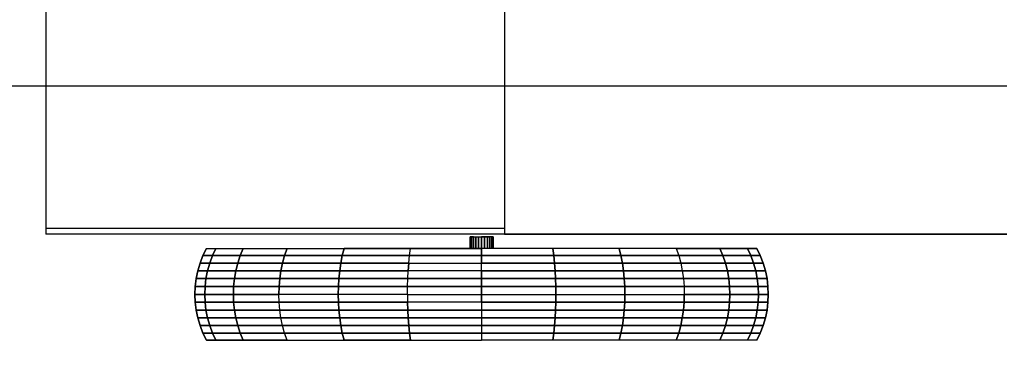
# Model space of a CAD drawing. Header units: inches. Extents: x -827 to 154, y -802 to 207.
# Drawn here: x 61.17 to 82.53, y -69.81 to -62.36 of the extents above; entities that cross this region are included whole.
import ezdxf

# ---------------------------------------------------------------- set-up
doc = ezdxf.new("R2010")
doc.units = ezdxf.units.IN
doc.header["$MEASUREMENT"] = 0
for name, color, linetype, lineweight in [('A-ANNO-DIMS', 211, 'Continuous', 9), ('A-ANNO-DIMS-48', 211, 'Continuous', 9), ('A-ANNO-NOTE', 131, 'Continuous', 9), ('Layer0', 7, 'Continuous', 9), ('welder_skp', 8, 'Continuous', 9)]:
    doc.layers.add(name, color=color, linetype=linetype, lineweight=lineweight)
doc.styles.add('Arial', font='arial.ttf', dxfattribs={"height": 4.5})
doc.dimstyles.new('Linear_-_3_32__Arial', dxfattribs={"dimscale": 12, "dimtxt": 4.591167, "dimasz": 0.5, "dimexe": 0.375, "dimexo": 0.25, "dimgap": 0.25, "dimtad": 1, "dimdec": 5, "dimrnd": 0.03125, "dimzin": 1, "dimdsep": 46, "dimlunit": 4, "dimtxsty": 'Arial', "dimblk1": 'OBLIQUE', "dimblk2": 'OBLIQUE', "dimsah": 1, "dimcen": 0.09, "dimdle": 0.375, "dimazin": 0, "dimtfac": 1, "dimtdec": 4, "dimtix": 1, "dimtmove": 0, "dimatfit": 3, "dimfxl": 1, "dimtvp": 1, "dimtfill": 1, "dimfrac": 2, "dimtolj": 1, "dimtzin": 0, "dimarcsym": 2})

# ---------------------------------------------------------------- blocks, each defined once
blk = doc.blocks.new('welder_skp_7-402721-Level 1')
at = {"layer": 'Layer0'}
for p, q in [((0.25, 2), (0.175, 1.844)), ((0.175, 1.844), (0.25, 2)), ((0.25, 2), (0.454, 2)), ((0.454, 2), (0.25, 2)), ((0.454, 2), (0.382, 1.844)), ((0.382, 1.844), (0.454, 2)), ((0.454, 2), (1.054, 2)), ((1.054, 2), (0.454, 2)), ((1.054, 2), (0.989, 1.844)), ((0.989, 1.844), (1.054, 2)), ((1.054, 2), (2.007, 2)), ((2.007, 2), (1.054, 2)), ((2.007, 2), (1.954, 1.844)), ((2.007, 2), (1.954, 1.844)), ((2.007, 2), (3.25, 2)), ((2.007, 2), (3.25, 2)), ((3.212, 1.844), (3.25, 2)), ((3.25, 2), (3.212, 1.844)), ((3.25, 2), (4.697, 2)), ((3.25, 2), (4.697, 2)), ((4.678, 1.844), (4.697, 2)), ((4.697, 2), (4.678, 1.844)), ((4.697, 2), (6.25, 2)), ((4.697, 2), (6.25, 2)), ((7.803, 2), (6.25, 2)), ((6.25, 2), (6.25, 1.844)), ((6.25, 2), (7.803, 2)), ((6.25, 1.844), (6.25, 2)), ((7.803, 2), (9.25, 2)), ((7.822, 1.844), (7.803, 2)), ((9.25, 2), (7.803, 2)), ((7.822, 1.844), (7.803, 2)), ((10.493, 2), (9.25, 2)), ((9.25, 2), (9.288, 1.844)), ((10.493, 2), (9.25, 2)), ((9.288, 1.844), (9.25, 2)), ((11.446, 2), (10.493, 2)), ((10.493, 2), (10.546, 1.844)), ((11.446, 2), (10.493, 2)), ((10.546, 1.844), (10.493, 2)), ((12.046, 2), (11.446, 2)), ((11.446, 2), (11.511, 1.844)), ((12.046, 2), (11.446, 2)), ((11.511, 1.844), (11.446, 2)), ((12.25, 2), (12.046, 2)), ((12.046, 2), (12.118, 1.844)), ((12.25, 2), (12.046, 2)), ((12.118, 1.844), (12.046, 2)), ((12.25, 2), (12.325, 1.844)), ((12.325, 1.844), (12.25, 2)), ((0.175, 1.844), (0.112, 1.682)), ((0.112, 1.682), (0.175, 1.844)), ((0.382, 1.844), (0.175, 1.844)), ((0.175, 1.844), (0.382, 1.844)), ((0.382, 1.844), (0.321, 1.682)), ((0.321, 1.682), (0.382, 1.844)), ((0.989, 1.844), (0.382, 1.844)), ((0.382, 1.844), (0.989, 1.844)), ((0.989, 1.844), (0.935, 1.682)), ((0.935, 1.682), (0.989, 1.844)), ((1.954, 1.844), (0.989, 1.844)), ((0.989, 1.844), (1.954, 1.844)), ((1.954, 1.844), (1.91, 1.682)), ((1.954, 1.844), (1.91, 1.682)), ((1.954, 1.844), (3.212, 1.844)), ((3.212, 1.844), (1.954, 1.844)), ((3.181, 1.682), (3.212, 1.844)), ((3.212, 1.844), (3.181, 1.682)), ((3.212, 1.844), (4.678, 1.844)), ((4.678, 1.844), (3.212, 1.844)), ((4.661, 1.682), (4.678, 1.844)), ((4.678, 1.844), (4.661, 1.682)), ((4.678, 1.844), (6.25, 1.844)), ((6.25, 1.844), (4.678, 1.844)), ((6.25, 1.844), (6.25, 1.682)), ((6.25, 1.844), (7.822, 1.844)), ((7.822, 1.844), (6.25, 1.844)), ((6.25, 1.682), (6.25, 1.844)), ((7.839, 1.682), (7.822, 1.844)), ((9.288, 1.844), (7.822, 1.844)), ((7.839, 1.682), (7.822, 1.844)), ((7.822, 1.844), (9.288, 1.844)), ((9.288, 1.844), (9.319, 1.682)), ((10.546, 1.844), (9.288, 1.844)), ((9.319, 1.682), (9.288, 1.844)), ((9.288, 1.844), (10.546, 1.844)), ((10.546, 1.844), (10.59, 1.682)), ((11.511, 1.844), (10.546, 1.844)), ((10.59, 1.682), (10.546, 1.844)), ((10.546, 1.844), (11.511, 1.844)), ((11.511, 1.844), (11.565, 1.682)), ((12.118, 1.844), (11.511, 1.844)), ((11.565, 1.682), (11.511, 1.844)), ((11.511, 1.844), (12.118, 1.844)), ((12.118, 1.844), (12.179, 1.682)), ((12.325, 1.844), (12.118, 1.844)), ((12.179, 1.682), (12.118, 1.844)), ((12.118, 1.844), (12.325, 1.844)), ((12.325, 1.844), (12.388, 1.682)), ((12.388, 1.682), (12.325, 1.844)), ((0.063, 1.515), (0.028, 1.346)), ((0.028, 1.346), (0.063, 1.515)), ((0.112, 1.682), (0.063, 1.515)), ((0.063, 1.515), (0.112, 1.682)), ((0.274, 1.515), (0.063, 1.515)), ((0.063, 1.515), (0.274, 1.515)), ((0.321, 1.682), (0.112, 1.682)), ((0.112, 1.682), (0.321, 1.682)), ((0.274, 1.515), (0.24, 1.346)), ((0.24, 1.346), (0.274, 1.515)), ((0.321, 1.682), (0.274, 1.515)), ((0.274, 1.515), (0.321, 1.682)), ((0.892, 1.515), (0.274, 1.515)), ((0.274, 1.515), (0.892, 1.515)), ((0.935, 1.682), (0.321, 1.682)), ((0.321, 1.682), (0.935, 1.682)), ((0.892, 1.515), (0.862, 1.346)), ((0.862, 1.346), (0.892, 1.515)), ((0.935, 1.682), (0.892, 1.515)), ((0.892, 1.515), (0.935, 1.682)), ((1.875, 1.515), (0.892, 1.515)), ((0.892, 1.515), (1.875, 1.515)), ((1.91, 1.682), (0.935, 1.682)), ((0.935, 1.682), (1.91, 1.682)), ((1.875, 1.515), (1.851, 1.346)), ((1.875, 1.515), (1.851, 1.346)), ((1.91, 1.682), (1.875, 1.515)), ((1.91, 1.682), (1.875, 1.515)), ((1.875, 1.515), (3.157, 1.515)), ((3.157, 1.515), (1.875, 1.515)), ((1.91, 1.682), (3.181, 1.682)), ((3.181, 1.682), (1.91, 1.682)), ((3.139, 1.346), (3.157, 1.515)), ((3.157, 1.515), (3.139, 1.346)), ((3.157, 1.515), (3.181, 1.682)), ((3.181, 1.682), (3.157, 1.515)), ((3.157, 1.515), (4.649, 1.515)), ((4.649, 1.515), (3.157, 1.515)), ((3.181, 1.682), (4.661, 1.682)), ((4.661, 1.682), (3.181, 1.682)), ((4.64, 1.346), (4.649, 1.515)), ((4.649, 1.515), (4.64, 1.346)), ((4.649, 1.515), (4.661, 1.682)), ((4.661, 1.682), (4.649, 1.515)), ((4.649, 1.515), (6.25, 1.515)), ((6.25, 1.515), (4.649, 1.515)), ((4.661, 1.682), (6.25, 1.682)), ((6.25, 1.682), (4.661, 1.682)), ((7.839, 1.682), (6.25, 1.682)), ((6.25, 1.515), (6.25, 1.682)), ((7.839, 1.682), (6.25, 1.682)), ((6.25, 1.515), (6.25, 1.682)), ((6.25, 1.515), (6.25, 1.346)), ((6.25, 1.515), (7.851, 1.515)), ((6.25, 1.515), (7.851, 1.515)), ((6.25, 1.346), (6.25, 1.515)), ((7.839, 1.682), (7.851, 1.515)), ((9.319, 1.682), (7.839, 1.682)), ((7.851, 1.515), (7.839, 1.682)), ((7.839, 1.682), (9.319, 1.682)), ((7.86, 1.346), (7.851, 1.515)), ((9.343, 1.515), (7.851, 1.515)), ((7.86, 1.346), (7.851, 1.515)), ((7.851, 1.515), (9.343, 1.515)), ((9.319, 1.682), (9.343, 1.515)), ((10.59, 1.682), (9.319, 1.682)), ((9.343, 1.515), (9.319, 1.682)), ((9.319, 1.682), (10.59, 1.682)), ((9.343, 1.515), (9.361, 1.346)), ((10.625, 1.515), (9.343, 1.515)), ((9.361, 1.346), (9.343, 1.515)), ((9.343, 1.515), (10.625, 1.515)), ((10.59, 1.682), (10.625, 1.515)), ((11.565, 1.682), (10.59, 1.682)), ((10.625, 1.515), (10.59, 1.682)), ((10.59, 1.682), (11.565, 1.682)), ((10.625, 1.515), (10.649, 1.346)), ((11.608, 1.515), (10.625, 1.515)), ((10.649, 1.346), (10.625, 1.515)), ((10.625, 1.515), (11.608, 1.515)), ((11.565, 1.682), (11.608, 1.515)), ((12.179, 1.682), (11.565, 1.682)), ((11.608, 1.515), (11.565, 1.682)), ((11.565, 1.682), (12.179, 1.682)), ((11.608, 1.515), (11.638, 1.346)), ((12.226, 1.515), (11.608, 1.515)), ((11.638, 1.346), (11.608, 1.515)), ((11.608, 1.515), (12.226, 1.515)), ((12.179, 1.682), (12.226, 1.515)), ((12.388, 1.682), (12.179, 1.682)), ((12.226, 1.515), (12.179, 1.682)), ((12.179, 1.682), (12.388, 1.682)), ((12.226, 1.515), (12.26, 1.346)), ((12.437, 1.515), (12.226, 1.515)), ((12.26, 1.346), (12.226, 1.515)), ((12.226, 1.515), (12.437, 1.515)), ((12.388, 1.682), (12.437, 1.515)), ((12.437, 1.515), (12.388, 1.682)), ((12.437, 1.515), (12.472, 1.346)), ((12.472, 1.346), (12.437, 1.515)), ((0.028, 1.346), (0.007, 1.173)), ((0.007, 1.173), (0.028, 1.346)), ((0.24, 1.346), (0.028, 1.346)), ((0.028, 1.346), (0.24, 1.346)), ((0.24, 1.346), (0.22, 1.173)), ((0.22, 1.173), (0.24, 1.346)), ((0.862, 1.346), (0.24, 1.346)), ((0.24, 1.346), (0.862, 1.346)), ((0.862, 1.346), (0.843, 1.173)), ((0.843, 1.173), (0.862, 1.346)), ((1.851, 1.346), (0.862, 1.346)), ((0.862, 1.346), (1.851, 1.346)), ((1.851, 1.346), (1.836, 1.173)), ((1.851, 1.346), (1.836, 1.173)), ((1.851, 1.346), (3.139, 1.346)), ((3.139, 1.346), (1.851, 1.346)), ((3.129, 1.173), (3.139, 1.346)), ((3.139, 1.346), (3.129, 1.173)), ((3.139, 1.346), (4.64, 1.346)), ((4.64, 1.346), (3.139, 1.346)), ((4.634, 1.173), (4.64, 1.346)), ((4.64, 1.346), (4.634, 1.173)), ((4.64, 1.346), (6.25, 1.346)), ((6.25, 1.346), (4.64, 1.346)), ((6.25, 1.346), (6.25, 1.173)), ((6.25, 1.346), (7.86, 1.346)), ((7.86, 1.346), (6.25, 1.346)), ((6.25, 1.173), (6.25, 1.346)), ((7.866, 1.173), (7.86, 1.346)), ((9.361, 1.346), (7.86, 1.346)), ((7.866, 1.173), (7.86, 1.346)), ((7.86, 1.346), (9.361, 1.346)), ((9.361, 1.346), (9.371, 1.173)), ((10.649, 1.346), (9.361, 1.346)), ((9.371, 1.173), (9.361, 1.346)), ((9.361, 1.346), (10.649, 1.346)), ((10.649, 1.346), (10.664, 1.173)), ((11.638, 1.346), (10.649, 1.346)), ((10.664, 1.173), (10.649, 1.346)), ((10.649, 1.346), (11.638, 1.346)), ((11.638, 1.346), (11.657, 1.173)), ((12.26, 1.346), (11.638, 1.346)), ((11.657, 1.173), (11.638, 1.346)), ((11.638, 1.346), (12.26, 1.346)), ((12.26, 1.346), (12.28, 1.173)), ((12.472, 1.346), (12.26, 1.346)), ((12.28, 1.173), (12.26, 1.346)), ((12.26, 1.346), (12.472, 1.346)), ((12.472, 1.346), (12.493, 1.173)), ((12.493, 1.173), (12.472, 1.346)), ((0.007, 1.173), (0, 1)), ((0, 1), (0.007, 1.173)), ((0.22, 1.173), (0.007, 1.173)), ((0.007, 1.173), (0.22, 1.173)), ((0.22, 1.173), (0.213, 1)), ((0.213, 1), (0.22, 1.173)), ((0.843, 1.173), (0.22, 1.173)), ((0.22, 1.173), (0.843, 1.173)), ((0.843, 1.173), (0.837, 1)), ((0.837, 1), (0.843, 1.173)), ((1.836, 1.173), (0.843, 1.173)), ((0.843, 1.173), (1.836, 1.173)), ((1.836, 1.173), (1.831, 1)), ((1.836, 1.173), (1.831, 1)), ((1.836, 1.173), (3.129, 1.173)), ((3.129, 1.173), (1.836, 1.173)), ((3.125, 1), (3.129, 1.173)), ((3.129, 1.173), (3.125, 1)), ((3.129, 1.173), (4.634, 1.173)), ((4.634, 1.173), (3.129, 1.173)), ((4.632, 1), (4.634, 1.173)), ((4.634, 1.173), (4.632, 1)), ((4.634, 1.173), (6.25, 1.173)), ((6.25, 1.173), (4.634, 1.173)), ((6.25, 1.173), (6.25, 1)), ((6.25, 1.173), (7.866, 1.173)), ((7.866, 1.173), (6.25, 1.173)), ((6.25, 1), (6.25, 1.173)), ((7.868, 1), (7.866, 1.173)), ((9.371, 1.173), (7.866, 1.173)), ((7.868, 1), (7.866, 1.173)), ((7.866, 1.173), (9.371, 1.173)), ((9.371, 1.173), (9.375, 1)), ((10.664, 1.173), (9.371, 1.173)), ((9.375, 1), (9.371, 1.173)), ((9.371, 1.173), (10.664, 1.173)), ((10.664, 1.173), (10.669, 1)), ((11.657, 1.173), (10.664, 1.173)), ((10.669, 1), (10.664, 1.173)), ((10.664, 1.173), (11.657, 1.173)), ((11.657, 1.173), (11.663, 1)), ((12.28, 1.173), (11.657, 1.173)), ((11.663, 1), (11.657, 1.173)), ((11.657, 1.173), (12.28, 1.173)), ((12.28, 1.173), (12.287, 1)), ((12.493, 1.173), (12.28, 1.173)), ((12.287, 1), (12.28, 1.173)), ((12.28, 1.173), (12.493, 1.173)), ((12.493, 1.173), (12.5, 1)), ((12.5, 1), (12.493, 1.173)), ((0, 1), (0.007, 0.827)), ((0.213, 1), (0, 1)), ((0.007, 0.827), (0, 1)), ((0, 1), (0.213, 1)), ((0.213, 1), (0.22, 0.827)), ((0.837, 1), (0.213, 1)), ((0.22, 0.827), (0.213, 1)), ((0.213, 1), (0.837, 1)), ((0.837, 1), (0.843, 0.827)), ((1.831, 1), (0.837, 1)), ((0.843, 0.827), (0.837, 1)), ((0.837, 1), (1.831, 1)), ((1.831, 1), (1.836, 0.827)), ((3.125, 1), (1.831, 1)), ((1.836, 0.827), (1.831, 1)), ((3.125, 1), (1.831, 1)), ((3.125, 1), (3.129, 0.827)), ((4.632, 1), (3.125, 1)), ((3.129, 0.827), (3.125, 1)), ((4.632, 1), (3.125, 1)), ((4.632, 1), (4.634, 0.827)), ((6.25, 1), (4.632, 1)), ((4.634, 0.827), (4.632, 1)), ((6.25, 1), (4.632, 1)), ((7.868, 1), (6.25, 1)), ((6.25, 0.827), (6.25, 1)), ((7.868, 1), (6.25, 1)), ((6.25, 1), (6.25, 0.827)), ((7.868, 1), (7.866, 0.827)), ((7.868, 1), (7.866, 0.827)), ((7.868, 1), (9.375, 1)), ((7.868, 1), (9.375, 1)), ((9.371, 0.827), (9.375, 1)), ((9.375, 1), (9.371, 0.827)), ((9.375, 1), (10.669, 1)), ((9.375, 1), (10.669, 1)), ((10.664, 0.827), (10.669, 1)), ((10.664, 0.827), (10.669, 1)), ((11.663, 1), (10.669, 1)), ((10.669, 1), (11.663, 1)), ((11.663, 1), (11.657, 0.827)), ((11.657, 0.827), (11.663, 1)), ((12.287, 1), (11.663, 1)), ((11.663, 1), (12.287, 1)), ((12.287, 1), (12.28, 0.827)), ((12.28, 0.827), (12.287, 1)), ((12.5, 1), (12.287, 1)), ((12.287, 1), (12.5, 1)), ((12.5, 1), (12.493, 0.827)), ((12.493, 0.827), (12.5, 1)), ((0.007, 0.827), (0.028, 0.654)), ((0.22, 0.827), (0.007, 0.827)), ((0.028, 0.654), (0.007, 0.827)), ((0.007, 0.827), (0.22, 0.827)), ((0.028, 0.654), (0.063, 0.485)), ((0.24, 0.654), (0.028, 0.654)), ((0.063, 0.485), (0.028, 0.654)), ((0.028, 0.654), (0.24, 0.654)), ((0.22, 0.827), (0.24, 0.654)), ((0.843, 0.827), (0.22, 0.827)), ((0.24, 0.654), (0.22, 0.827)), ((0.22, 0.827), (0.843, 0.827)), ((0.24, 0.654), (0.274, 0.485)), ((0.862, 0.654), (0.24, 0.654)), ((0.274, 0.485), (0.24, 0.654)), ((0.24, 0.654), (0.862, 0.654)), ((0.843, 0.827), (0.862, 0.654)), ((1.836, 0.827), (0.843, 0.827)), ((0.862, 0.654), (0.843, 0.827)), ((0.843, 0.827), (1.836, 0.827)), ((0.862, 0.654), (0.892, 0.485)), ((1.851, 0.654), (0.862, 0.654)), ((0.892, 0.485), (0.862, 0.654)), ((0.862, 0.654), (1.851, 0.654)), ((1.836, 0.827), (1.851, 0.654)), ((3.129, 0.827), (1.836, 0.827)), ((1.851, 0.654), (1.836, 0.827)), ((1.836, 0.827), (3.129, 0.827)), ((1.851, 0.654), (1.875, 0.485)), ((3.139, 0.654), (1.851, 0.654)), ((1.875, 0.485), (1.851, 0.654)), ((1.851, 0.654), (3.139, 0.654)), ((3.129, 0.827), (3.139, 0.654)), ((4.634, 0.827), (3.129, 0.827)), ((3.139, 0.654), (3.129, 0.827)), ((3.129, 0.827), (4.634, 0.827)), ((3.139, 0.654), (3.157, 0.485)), ((4.64, 0.654), (3.139, 0.654)), ((3.157, 0.485), (3.139, 0.654)), ((3.139, 0.654), (4.64, 0.654)), ((4.634, 0.827), (4.64, 0.654)), ((6.25, 0.827), (4.634, 0.827)), ((4.64, 0.654), (4.634, 0.827)), ((4.634, 0.827), (6.25, 0.827)), ((4.64, 0.654), (4.649, 0.485)), ((6.25, 0.654), (4.64, 0.654)), ((4.649, 0.485), (4.64, 0.654)), ((4.64, 0.654), (6.25, 0.654)), ((6.25, 0.827), (6.25, 0.654)), ((6.25, 0.827), (7.866, 0.827)), ((6.25, 0.827), (7.866, 0.827)), ((6.25, 0.827), (6.25, 0.654)), ((6.25, 0.654), (6.25, 0.485)), ((6.25, 0.654), (7.86, 0.654)), ((7.86, 0.654), (6.25, 0.654)), ((6.25, 0.654), (6.25, 0.485)), ((7.851, 0.485), (7.86, 0.654)), ((7.86, 0.654), (7.851, 0.485)), ((7.86, 0.654), (7.866, 0.827)), ((7.866, 0.827), (7.86, 0.654)), ((7.86, 0.654), (9.361, 0.654)), ((9.361, 0.654), (7.86, 0.654)), ((7.866, 0.827), (9.371, 0.827)), ((9.371, 0.827), (7.866, 0.827)), ((9.343, 0.485), (9.361, 0.654)), ((9.361, 0.654), (9.343, 0.485)), ((9.361, 0.654), (9.371, 0.827)), ((9.371, 0.827), (9.361, 0.654)), ((9.361, 0.654), (10.649, 0.654)), ((10.649, 0.654), (9.361, 0.654)), ((9.371, 0.827), (10.664, 0.827)), ((10.664, 0.827), (9.371, 0.827)), ((10.625, 0.485), (10.649, 0.654)), ((10.625, 0.485), (10.649, 0.654)), ((10.649, 0.654), (10.664, 0.827)), ((10.649, 0.654), (10.664, 0.827)), ((11.638, 0.654), (10.649, 0.654)), ((10.649, 0.654), (11.638, 0.654)), ((11.657, 0.827), (10.664, 0.827)), ((10.664, 0.827), (11.657, 0.827)), ((11.638, 0.654), (11.608, 0.485)), ((11.608, 0.485), (11.638, 0.654)), ((11.657, 0.827), (11.638, 0.654)), ((11.638, 0.654), (11.657, 0.827)), ((12.26, 0.654), (11.638, 0.654)), ((11.638, 0.654), (12.26, 0.654)), ((12.28, 0.827), (11.657, 0.827)), ((11.657, 0.827), (12.28, 0.827)), ((12.26, 0.654), (12.226, 0.485)), ((12.226, 0.485), (12.26, 0.654)), ((12.28, 0.827), (12.26, 0.654)), ((12.26, 0.654), (12.28, 0.827)), ((12.472, 0.654), (12.26, 0.654)), ((12.26, 0.654), (12.472, 0.654)), ((12.493, 0.827), (12.28, 0.827)), ((12.28, 0.827), (12.493, 0.827)), ((12.472, 0.654), (12.437, 0.485)), ((12.437, 0.485), (12.472, 0.654)), ((12.493, 0.827), (12.472, 0.654)), ((12.472, 0.654), (12.493, 0.827)), ((0.063, 0.485), (0.112, 0.318)), ((0.274, 0.485), (0.063, 0.485)), ((0.112, 0.318), (0.063, 0.485)), ((0.063, 0.485), (0.274, 0.485)), ((0.274, 0.485), (0.321, 0.318)), ((0.892, 0.485), (0.274, 0.485)), ((0.321, 0.318), (0.274, 0.485)), ((0.274, 0.485), (0.892, 0.485)), ((0.892, 0.485), (0.935, 0.318)), ((1.875, 0.485), (0.892, 0.485)), ((0.935, 0.318), (0.892, 0.485)), ((0.892, 0.485), (1.875, 0.485)), ((1.875, 0.485), (1.91, 0.318)), ((3.157, 0.485), (1.875, 0.485)), ((1.91, 0.318), (1.875, 0.485)), ((1.875, 0.485), (3.157, 0.485)), ((3.157, 0.485), (3.181, 0.318)), ((4.649, 0.485), (3.157, 0.485)), ((3.181, 0.318), (3.157, 0.485)), ((3.157, 0.485), (4.649, 0.485)), ((4.649, 0.485), (4.661, 0.318)), ((6.25, 0.485), (4.649, 0.485)), ((4.661, 0.318), (4.649, 0.485)), ((4.649, 0.485), (6.25, 0.485)), ((6.25, 0.485), (6.25, 0.318)), ((6.25, 0.485), (7.851, 0.485)), ((7.851, 0.485), (6.25, 0.485)), ((6.25, 0.485), (6.25, 0.318)), ((7.839, 0.318), (7.851, 0.485)), ((7.851, 0.485), (7.839, 0.318)), ((7.851, 0.485), (9.343, 0.485)), ((9.343, 0.485), (7.851, 0.485)), ((9.319, 0.318), (9.343, 0.485)), ((9.343, 0.485), (9.319, 0.318)), ((9.343, 0.485), (10.625, 0.485)), ((10.625, 0.485), (9.343, 0.485)), ((10.59, 0.318), (10.625, 0.485)), ((10.59, 0.318), (10.625, 0.485)), ((11.608, 0.485), (10.625, 0.485)), ((10.625, 0.485), (11.608, 0.485)), ((11.608, 0.485), (11.565, 0.318)), ((11.565, 0.318), (11.608, 0.485)), ((12.226, 0.485), (11.608, 0.485)), ((11.608, 0.485), (12.226, 0.485)), ((12.226, 0.485), (12.179, 0.318)), ((12.179, 0.318), (12.226, 0.485)), ((12.437, 0.485), (12.226, 0.485)), ((12.226, 0.485), (12.437, 0.485)), ((12.437, 0.485), (12.388, 0.318)), ((12.388, 0.318), (12.437, 0.485)), ((0.112, 0.318), (0.175, 0.156)), ((0.321, 0.318), (0.112, 0.318)), ((0.175, 0.156), (0.112, 0.318)), ((0.112, 0.318), (0.321, 0.318)), ((0.321, 0.318), (0.382, 0.156)), ((0.935, 0.318), (0.321, 0.318)), ((0.382, 0.156), (0.321, 0.318)), ((0.321, 0.318), (0.935, 0.318)), ((0.935, 0.318), (0.989, 0.156)), ((1.91, 0.318), (0.935, 0.318)), ((0.989, 0.156), (0.935, 0.318)), ((0.935, 0.318), (1.91, 0.318)), ((1.91, 0.318), (1.954, 0.156)), ((3.181, 0.318), (1.91, 0.318)), ((1.954, 0.156), (1.91, 0.318)), ((1.91, 0.318), (3.181, 0.318)), ((3.181, 0.318), (3.212, 0.156)), ((4.661, 0.318), (3.181, 0.318)), ((3.212, 0.156), (3.181, 0.318)), ((3.181, 0.318), (4.661, 0.318)), ((4.661, 0.318), (4.678, 0.156)), ((6.25, 0.318), (4.661, 0.318)), ((4.678, 0.156), (4.661, 0.318)), ((4.661, 0.318), (6.25, 0.318)), ((6.25, 0.318), (6.25, 0.156)), ((6.25, 0.318), (7.839, 0.318)), ((7.839, 0.318), (6.25, 0.318)), ((6.25, 0.318), (6.25, 0.156)), ((7.822, 0.156), (7.839, 0.318)), ((7.839, 0.318), (7.822, 0.156)), ((7.839, 0.318), (9.319, 0.318)), ((9.319, 0.318), (7.839, 0.318)), ((9.288, 0.156), (9.319, 0.318)), ((9.319, 0.318), (9.288, 0.156)), ((9.319, 0.318), (10.59, 0.318)), ((10.59, 0.318), (9.319, 0.318)), ((10.546, 0.156), (10.59, 0.318)), ((10.546, 0.156), (10.59, 0.318)), ((11.565, 0.318), (10.59, 0.318)), ((10.59, 0.318), (11.565, 0.318)), ((11.565, 0.318), (11.511, 0.156)), ((11.511, 0.156), (11.565, 0.318)), ((12.179, 0.318), (11.565, 0.318)), ((11.565, 0.318), (12.179, 0.318)), ((12.179, 0.318), (12.118, 0.156)), ((12.118, 0.156), (12.179, 0.318)), ((12.388, 0.318), (12.179, 0.318)), ((12.179, 0.318), (12.388, 0.318)), ((12.388, 0.318), (12.325, 0.156)), ((12.325, 0.156), (12.388, 0.318)), ((0.175, 0.156), (0.25, 0)), ((0.382, 0.156), (0.175, 0.156)), ((0.25, 0), (0.175, 0.156)), ((0.175, 0.156), (0.382, 0.156)), ((0.25, 0), (0.454, 0)), ((0.25, 0), (0.454, 0)), ((0.382, 0.156), (0.454, 0)), ((0.989, 0.156), (0.382, 0.156)), ((0.454, 0), (0.382, 0.156)), ((0.382, 0.156), (0.989, 0.156)), ((0.454, 0), (1.054, 0)), ((0.454, 0), (1.054, 0)), ((0.989, 0.156), (1.054, 0)), ((1.954, 0.156), (0.989, 0.156)), ((1.054, 0), (0.989, 0.156)), ((0.989, 0.156), (1.954, 0.156)), ((1.054, 0), (2.007, 0)), ((1.054, 0), (2.007, 0)), ((1.954, 0.156), (2.007, 0)), ((3.212, 0.156), (1.954, 0.156)), ((2.007, 0), (1.954, 0.156)), ((1.954, 0.156), (3.212, 0.156)), ((2.007, 0), (3.25, 0)), ((2.007, 0), (3.25, 0)), ((3.212, 0.156), (3.25, 0)), ((4.678, 0.156), (3.212, 0.156)), ((3.25, 0), (3.212, 0.156)), ((3.212, 0.156), (4.678, 0.156)), ((3.25, 0), (4.697, 0)), ((3.25, 0), (4.697, 0)), ((4.678, 0.156), (4.697, 0)), ((6.25, 0.156), (4.678, 0.156)), ((4.697, 0), (4.678, 0.156)), ((4.678, 0.156), (6.25, 0.156)), ((4.697, 0), (6.25, 0)), ((4.697, 0), (6.25, 0)), ((6.25, 0.156), (6.25, 0)), ((6.25, 0.156), (7.822, 0.156)), ((7.822, 0.156), (6.25, 0.156)), ((6.25, 0.156), (6.25, 0)), ((7.803, 0), (6.25, 0)), ((7.803, 0), (6.25, 0)), ((7.803, 0), (7.822, 0.156)), ((7.822, 0.156), (7.803, 0)), ((7.803, 0), (9.25, 0)), ((9.25, 0), (7.803, 0)), ((7.822, 0.156), (9.288, 0.156)), ((9.288, 0.156), (7.822, 0.156)), ((9.25, 0), (9.288, 0.156)), ((9.288, 0.156), (9.25, 0)), ((10.493, 0), (9.25, 0)), ((10.493, 0), (9.25, 0)), ((9.288, 0.156), (10.546, 0.156)), ((10.546, 0.156), (9.288, 0.156)), ((10.493, 0), (10.546, 0.156)), ((10.493, 0), (10.546, 0.156)), ((11.446, 0), (10.493, 0)), ((10.493, 0), (11.446, 0)), ((11.511, 0.156), (10.546, 0.156)), ((10.546, 0.156), (11.511, 0.156)), ((11.511, 0.156), (11.446, 0)), ((11.446, 0), (11.511, 0.156)), ((12.046, 0), (11.446, 0)), ((11.446, 0), (12.046, 0)), ((12.118, 0.156), (11.511, 0.156)), ((11.511, 0.156), (12.118, 0.156)), ((12.118, 0.156), (12.046, 0)), ((12.046, 0), (12.118, 0.156)), ((12.25, 0), (12.046, 0)), ((12.046, 0), (12.25, 0)), ((12.325, 0.156), (12.118, 0.156)), ((12.118, 0.156), (12.325, 0.156)), ((12.325, 0.156), (12.25, 0)), ((12.25, 0), (12.325, 0.156))]:
    blk.add_line(p, q, dxfattribs=at)
blk = doc.blocks.new('welder_skp_6-402720-Level 1')
at = {"layer": 'Layer0'}
for p, q in [((6, 21.314), (6, 21.564)), ((6, 21.564), (6, 21.314)), ((6.009, 21.314), (6.009, 21.564)), ((6.009, 21.564), (6.009, 21.314)), ((6.033, 21.314), (6.033, 21.564)), ((6.033, 21.564), (6.033, 21.314)), ((6.073, 21.564), (6.073, 21.314)), ((6.073, 21.564), (6.073, 21.314)), ((6.125, 21.564), (6.125, 21.314)), ((6.125, 21.314), (6.125, 21.564)), ((6.185, 21.564), (6.185, 21.314)), ((6.185, 21.314), (6.185, 21.564)), ((6.25, 21.564), (6.25, 21.314)), ((6.25, 21.314), (6.25, 21.564)), ((6.315, 21.564), (6.315, 21.314)), ((6.315, 21.314), (6.315, 21.564)), ((6.375, 21.564), (6.375, 21.314)), ((6.375, 21.314), (6.375, 21.564)), ((6.427, 21.314), (6.427, 21.564)), ((6.427, 21.314), (6.427, 21.564)), ((6.467, 21.314), (6.467, 21.564)), ((6.467, 21.564), (6.467, 21.314)), ((6.491, 21.314), (6.491, 21.564)), ((6.491, 21.564), (6.491, 21.314)), ((6.5, 21.314), (6.5, 21.564)), ((6.5, 21.564), (6.5, 21.314)), ((6, 21.314), (6.009, 21.314)), ((6, 21.314), (6.009, 21.314)), ((6.009, 21.314), (6.033, 21.314)), ((6.009, 21.314), (6.033, 21.314)), ((6.033, 21.314), (6.073, 21.314)), ((6.033, 21.314), (6.073, 21.314)), ((6.073, 21.314), (6.125, 21.314)), ((6.125, 21.314), (6.073, 21.314)), ((6.125, 21.314), (6.185, 21.314)), ((6.185, 21.314), (6.125, 21.314)), ((6.185, 21.314), (6.25, 21.314)), ((6.25, 21.314), (6.185, 21.314)), ((6.315, 21.314), (6.25, 21.314)), ((6.315, 21.314), (6.25, 21.314)), ((6.375, 21.314), (6.315, 21.314)), ((6.375, 21.314), (6.315, 21.314)), ((6.427, 21.314), (6.375, 21.314)), ((6.427, 21.314), (6.375, 21.314)), ((6.467, 21.314), (6.427, 21.314)), ((6.427, 21.314), (6.467, 21.314)), ((6.491, 21.314), (6.467, 21.314)), ((6.467, 21.314), (6.491, 21.314)), ((6.5, 21.314), (6.491, 21.314)), ((6.491, 21.314), (6.5, 21.314))]:
    blk.add_line(p, q, dxfattribs=at)
at = {"extrusion": (0, 0, -1), "zscale": -1, "rotation": 180}
blk.add_blockref('welder_skp_7-402721-Level 1', (0, 23.564), dxfattribs=at)
blk = doc.blocks.new('welder_skp_4-402718-Level 1')
at = {"layer": 'Layer0'}
for p, q in [((30.479, 21.25), (5.567, 21.25)), ((5.567, 21.25), (30.479, 21.25)), ((30.479, 2.25), (30.479, 21.25)), ((30.479, 2.25), (30.479, 21.25)), ((30.479, 21.25), (40.479, 21.25)), ((30.479, 21.25), (40.479, 21.25)), ((40.479, 21.125), (40.479, 21.25)), ((40.479, 21.125), (40.479, 21.25)), ((40.479, 21.125), (30.479, 21.125)), ((40.479, 21.125), (30.479, 21.125)), ((40.479, 2.375), (40.479, 21.125)), ((40.479, 2.375), (40.479, 21.125))]:
    blk.add_line(p, q, dxfattribs=at)
blk.add_blockref('welder_skp_6-402720-Level 1', (24.729, 0))
blk = doc.blocks.new('welder_skp_2-402716-Level 1')
blk.add_blockref('welder_skp_4-402718-Level 1', (0, 0))
blk = doc.blocks.new('welder_skp_1-402715-Level 1')
blk.add_blockref('welder_skp_2-402716-Level 1', (0, -1.75))
blk = doc.blocks.new('welder_skp-402706-Level 1')
blk.add_blockref('welder_skp_1-402715-Level 1', (0, 0))
blk = doc.blocks.new('DIMBLOCK3-Level 1')
at = {"layer": 'A-ANNO-DIMS-48'}
for p, q in [((149.165, 128.024), (149.165, -235.976)), ((46.104, 123.524), (153.665, 123.524)), ((149.165, 123.524), (46.104, 123.524)), ((46.104, -231.476), (153.665, -231.476)), ((149.165, -231.476), (46.104, -231.476))]:
    blk.add_line(p, q, dxfattribs=at)
at = {"layer": 'A-ANNO-DIMS-48', "lineweight": 50}
for p, q in [((149.165, 123.524), (146.165, 126.524)), ((149.165, 123.524), (152.165, 120.524)), ((149.165, -231.476), (146.165, -228.476)), ((149.165, -231.476), (152.165, -234.476))]:
    blk.add_line(p, q, dxfattribs=at)
at = {"layer": 'A-ANNO-DIMS-48', "color": 0, "insert": (140.323, -63.724), "char_height": 4.5, "width": 23.39376, "attachment_point": 1, "rotation": 90, "line_spacing_factor": 0.941778, "style": 'Arial', "bg_fill": 3, "box_fill_scale": 1.25, "bg_fill_color": 256, "bg_fill_true_color": 13158600, "bg_fill_transparency": 0}
blk.add_mtext('29\' - 7"', dxfattribs=at)
blk = doc.blocks.new('_Oblique')
at = {"color": 0, "linetype": 'ByBlock', "lineweight": -2}
blk.add_line((-0.5, -0.5), (0.5, 0.5), dxfattribs=at)

msp = doc.modelspace()

# ---------------------------------------------------------------- block references
at = {"layer": 'welder_skp', "color": 7, "rotation": 180}
msp.add_blockref('welder_skp-402706-Level 1', (102.218612, -47.536665), dxfattribs=at)

# ---------------------------------------------------------------- next in the draw order: dimensions: what is measured, and where the dimension line sits
at = {"layer": 'A-ANNO-DIMS'}
dim = msp.add_linear_dim(base=(149.16527, -231.476424), p1=(43.104386, 123.523576), p2=(43.104386, -231.476424), angle=90, dimstyle='Linear_-_3_32__Arial', override={"dimpost": '<>', "dimfxl": 355}, dxfattribs=at)
dim.commit()
dim.dimension.update_dxf_attribs({"geometry": 'DIMBLOCK3-Level 1', "text_midpoint": (143.867692, -53.976424)})

# ---------------------------------------------------------------- next in the draw order: linework, layer by layer
at = {"layer": 'A-ANNO-NOTE'}
msp.add_line((50.291215, -63.81075), (127.812571, -63.81075), dxfattribs=at)

doc.saveas('drawing.dxf')
